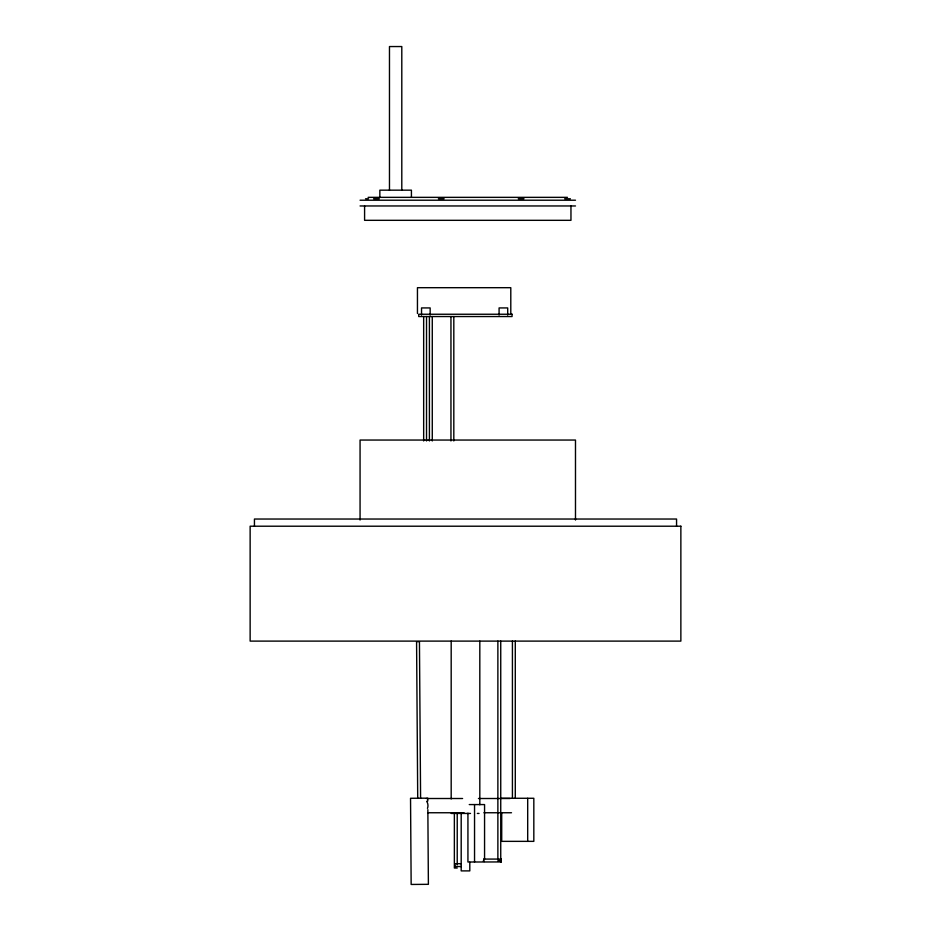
<?xml version="1.0" encoding="UTF-8"?>
<svg xmlns="http://www.w3.org/2000/svg" width="931" height="931" viewBox="0 0 931 931"><rect width="100%" height="100%" fill="white"/><g stroke="black" fill="none" stroke-linecap="round" stroke-linejoin="round"><path stroke-width="1.4" d="M457.226 864.876L457.237 813.438M498.504 860.838L498.841 860.081L497.899 860.838M501.111 859.08L501.053 861.943L501.111 859.08L483.899 859.08L483.375 861.175L484.248 861.571M460.822 863.689L454.898 863.7L455.084 866.528M368.094 197.349L567.456 197.349M365.522 198.78L368.513 198.78M373.587 198.78L379.324 198.78M438.396 198.78L444.134 198.78M518.264 198.78L524.002 198.78M564.652 198.78L570.389 198.78M360.064 200.212L575.486 200.212M360.064 205.96L575.486 205.96M501.716 798.274L533.824 798.274L533.824 841.356L501.716 841.356L501.716 812.635M426.386 798.507L462.602 798.507M478.429 798.507L510.072 798.507M469.247 804.57L484.562 804.57L484.562 859.138M427.829 812.751L464.045 812.751M483.922 812.751L511.503 812.751M451.186 813.438L470.516 813.438M477.347 813.438L479.046 813.438M500.25 860.838L498.83 860.826M501.053 861.943L467.932 862.013L467.932 813.182M454.945 866.54L461.334 866.54M457.237 868.018L454.363 868.018L454.363 813.438M483.899 859.08L484.364 859.848M427.783 801.032L427.76 798.158L410.536 798.286L411.153 884.45L428.388 884.322L427.853 809.644M420.591 798.216L419.45 641.68L416.576 641.703L417.716 798.228M676.558 526.213L676.558 519.033L254.442 519.033L254.442 526.213M575.486 520.033L575.486 440.049L360.064 440.049L360.064 520.033M570.959 205.96L570.959 220.321L364.591 220.321L364.591 205.96M527.691 798.274L527.691 841.356M515.285 641.11L515.285 798.274M512.422 641.11L512.422 798.274M510.793 313.514L510.793 287.691L417.449 287.691L417.449 313.514M507.698 315.109L507.698 307.928L499.086 307.928L499.086 315.109M500.738 641.11L500.738 859.394M497.876 641.11L497.876 859.394M479.814 641.11L479.814 804.756M474.542 804.57L474.542 862.013M469.806 862.269L469.806 870.892L461.194 870.892L461.194 813.438M453.816 316.54L453.816 440.957M451.186 641.11L451.186 798.961M450.953 316.54L450.953 440.957M432.275 316.54L432.275 440.957M430.157 315.109L430.157 307.928L421.534 307.928L421.534 315.109M429.412 316.54L429.412 440.957M426.526 316.54L426.526 440.957M423.663 316.54L423.663 440.957M411.421 197.349L411.421 190.168L379.848 190.168L379.848 197.349M401.796 190.168L401.796 46.55L389.472 46.55L389.472 190.168M426.631 801.265A7.18 6.494 -90 0 1 427.48 808.376M512.05 314.247L418.706 314.247L418.706 316.54L512.05 316.54L512.05 314.247M680.864 526.213L250.136 526.213L250.136 641.11L680.864 641.11L680.864 526.213"/></g></svg>
